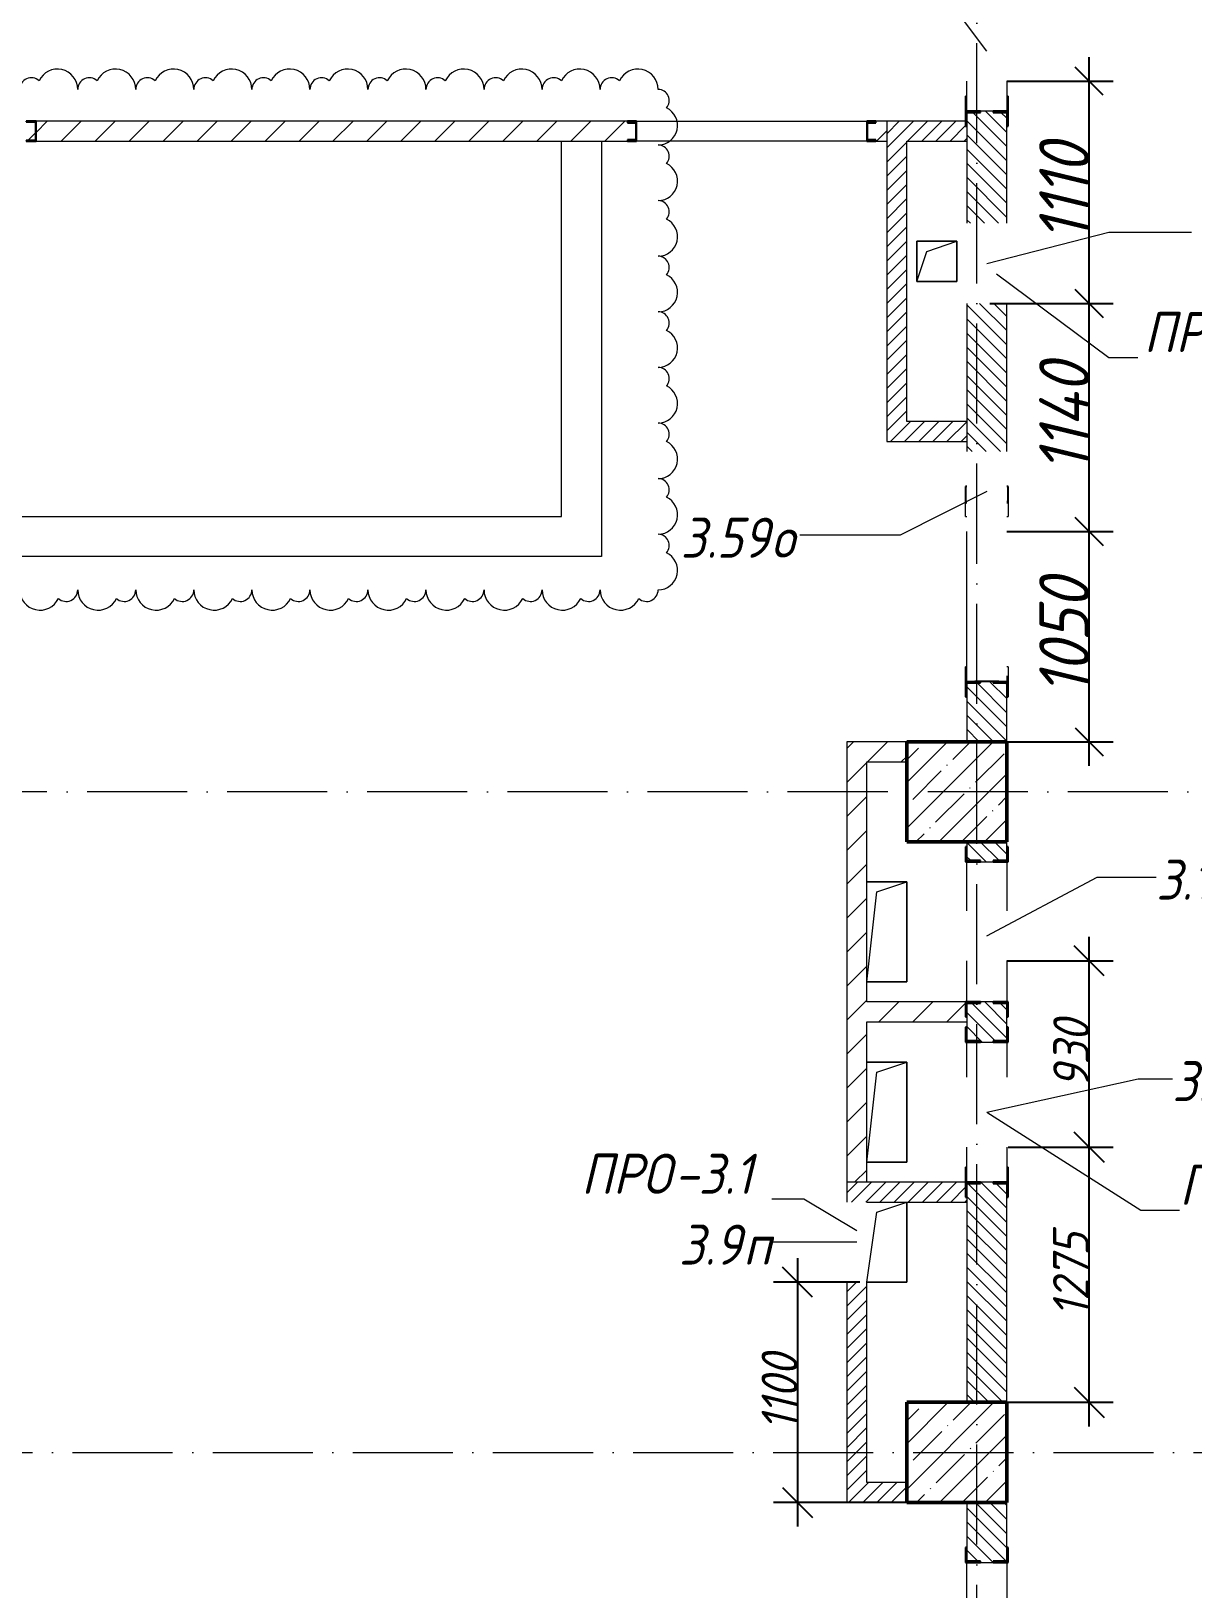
# Model space of a CAD drawing. Header units: millimetres. Extents: x -401725 to 250493, y 305116 to 802890.
# Drawn here: x 145410 to 151215, y 325686 to 333467 of the extents above; entities that cross this region are included whole.
import ezdxf

# ---------------------------------------------------------------- set-up
doc = ezdxf.new("R2010")
doc.units = ezdxf.units.MM
doc.linetypes.add('50_200_ШТРИХ_1Т_ш5_п1_п1_', pattern=[700, 500, -100, 0, -100])
for name, color, linetype, lineweight in [('A-____-____-DIMS', 7, 'Continuous', 9), ('A-FLOR-____-OTLN', 7, 'Continuous', 9), ('A-GENM-____-IDEN', 7, 'Continuous', 9), ('A-GENM-____-MCUT', 7, 'Continuous', 25), ('A-GENM-____-OTLN', 7, 'Continuous', 9), ('A-GENM-____-OTLN-1', 7, 'Continuous', 25), ('A-GLAZ-____-IDEN', 7, 'Continuous', 9), ('A-WALL-____-MCUT-2', 7, 'Continuous', 50), ('A-WALL-____-MCUT-3', 7, 'Continuous', 9), ('A-WALL-____-PATT-1', 7, 'Continuous', 9), ('A-WALL-FNSH-MCUT-1', 7, 'Continuous', 9), ('I-WALL-____-OTLN', 7, 'Continuous', 9), ('S-COLS-____-MCUT', 7, 'Continuous', 50), ('S-COLS-____-OTLN', 7, 'Continuous', 9), ('S-GRID-____-OTLN-1', 7, '50_200_ШТРИХ_1Т_ш5_п1_п1_', 9)]:
    doc.layers.add(name, color=color, linetype=linetype, lineweight=lineweight)
doc.layers.add('G-____-REVC-OTLN', color=1, linetype='Continuous', lineweight=9, true_color=0xff0000)
doc.styles.add('ISOCPEUR_I_10', font='isocpeui.ttf', dxfattribs={"width": 0.9, "height": 180})
doc.styles.add('ISOCPEUR_I_9', font='isocpeui.ttf', dxfattribs={"width": 0.9, "height": 250})
doc.dimstyles.new('ISO-1_8_0_9К_СРЕДНИЙ_Кладочные_4', dxfattribs={"dimscale": 304.8, "dimtxt": 179.276612, "dimasz": 0.492126, "dimexe": 0.393701, "dimexo": 0, "dimgap": 0, "dimtad": 1, "dimdec": 3, "dimrnd": 0.001, "dimdsep": 46, "dimtxsty": 'ISOCPEUR_I_10', "dimblk1": 'OBLIQUE', "dimblk2": 'OBLIQUE', "dimsah": 1, "dimcen": 0.09, "dimdle": 0.393701, "dimazin": 0, "dimtfac": 1, "dimtdec": 4, "dimtix": 1, "dimtmove": 1, "dimatfit": 3, "dimfxl": 1, "dimtvp": 1, "dimtolj": 1, "dimtzin": 0, "dimarcsym": 2})
doc.dimstyles.new('ISO-2_0_0_9К_СРЕДНИЙ', dxfattribs={"dimscale": 304.8, "dimtxt": 199.196235, "dimasz": 0.459318, "dimexe": 0.393701, "dimexo": 0, "dimgap": 0, "dimtad": 1, "dimdec": 0, "dimdsep": 46, "dimtxsty": 'ISOCPEUR_I_9', "dimblk1": 'OBLIQUE', "dimblk2": 'OBLIQUE', "dimsah": 1, "dimcen": 0.09, "dimdle": 0.393701, "dimazin": 0, "dimtfac": 1, "dimtdec": 4, "dimtix": 1, "dimtmove": 0, "dimatfit": 3, "dimfxl": 1, "dimtvp": 1, "dimtolj": 1, "dimtzin": 0, "dimarcsym": 2})
pattern_1 = [(135, (144685.44, 312186.367), (-35.35534, -35.35534), [])]
pattern_2 = [(45, (144685.44, 312186.37), (-84.8528, 84.8528), [])]
pattern_3 = [(45, (144685.44, 312186.367), (-35.35534, 35.35534), [])]

# ---------------------------------------------------------------- blocks, each defined once
blk = doc.blocks.new('BSC_Колонна _Прямоугольная - 500х500-V52-АР1_План отверстий 3 этажа в осях 1-64_А-ГГ')
at = {"layer": 'S-COLS-____-OTLN'}
h = blk.add_hatch(dxfattribs=at)
h.set_pattern_fill('FP_89', color=256, style=0, pattern_type=2)
h.set_pattern_definition([(45, (-5350, -17481.04), (-114.0493, 114.0493), []), (45, (-5235.95, -17481.04), (-114.0493, 114.0493), [201.613, -40.323, 3.353, -36.97])])
h.paths.add_polyline_path([(-250, -250), (250, -250), (250, 250), (-250, 250)], flags=0)
at = {"layer": 'S-COLS-____-MCUT'}
for p, q in [((250, 250), (-250, 250)), ((-250, 250), (-250, -250)), ((250, -250), (250, 250)), ((-250, -250), (250, -250))]:
    blk.add_line(p, q, dxfattribs=at)
blk = doc.blocks.new('154_Стойка_СКБ_Швеллер - СМ-2180_100-28318692-АР1_План отверстий 3 этажа в осях 1-64_А-ГГ')
at = {"layer": 'A-GENM-____-MCUT'}
for p, q in [((171, 50), (125, 50)), ((125, 50), (125, -50)), ((129.5, 42.4), (171, 42.4)), ((129.5, -42.4), (129.5, 42.4)), ((171, 42.4), (171, 50)), ((125, -50), (171, -50)), ((171, -42.4), (129.5, -42.4)), ((171, -50), (171, -42.4))]:
    blk.add_line(p, q, dxfattribs=at)
blk = doc.blocks.new('154_Фахверк_СКБ_Швеллер - Тип_100_3960-28318856-АР1_План отверстий 3 этажа в осях 1-64_А-ГГ')
at = {"layer": 'A-GENM-____-MCUT'}
for p, q in [((175, 50), (125, 50)), ((125, 50), (125, -50)), ((128, 47), (175, 47)), ((128, -47), (128, 47)), ((175, 47), (175, 50)), ((125, -50), (175, -50)), ((175, -47), (128, -47)), ((175, -50), (175, -47))]:
    blk.add_line(p, q, dxfattribs=at)
blk = doc.blocks.new('154_Стойка_СКБ_Уголок - СМ-2180_200-28268025-АР1_План отверстий 3 этажа в осях 1-64_А-ГГ')
at = {"layer": 'A-GENM-____-MCUT'}
for p, q in [((125, 156), (125, 81)), ((200, 156), (125, 156)), ((200, 150), (200, 156)), ((125, 81), (131, 81)), ((131, 81), (131, 150)), ((131, 150), (200, 150)), ((131, 19), (125, 19)), ((125, 19), (125, -56)), ((131, -50), (131, 19)), ((125, -56), (200, -56)), ((200, -50), (131, -50)), ((200, -56), (200, -50))]:
    blk.add_line(p, q, dxfattribs=at)
blk = doc.blocks.new('Фахверк_СКБ_Уголок - 200_3960_зеркало-28268689-АР1_План отверстий 3 этажа в осях 1-64_А-ГГ')
at = {"layer": 'A-GENM-____-MCUT'}
for p, q in [((200, 156), (125, 156)), ((125, 156), (125, 81)), ((200, 150), (200, 156)), ((125, 81), (131, 81)), ((131, 81), (131, 150)), ((131, 150), (200, 150)), ((131, 19), (125, 19)), ((125, 19), (125, -56)), ((131, -50), (131, 19)), ((125, -56), (200, -56)), ((200, -50), (131, -50)), ((200, -56), (200, -50))]:
    blk.add_line(p, q, dxfattribs=at)
blk = doc.blocks.new('Фахверк_СКБ_Уголок - 200_3960-28268576-АР1_План отверстий 3 этажа в осях 1-64_А-ГГ')
at = {"layer": 'A-GENM-____-MCUT'}
for p, q in [((200, 156), (125, 156)), ((125, 156), (125, 81)), ((200, 150), (200, 156)), ((125, 81), (131, 81)), ((131, 81), (131, 150)), ((131, 150), (200, 150)), ((131, 19), (125, 19)), ((125, 19), (125, -56)), ((131, -50), (131, 19)), ((125, -56), (200, -56)), ((200, -50), (131, -50)), ((200, -56), (200, -50))]:
    blk.add_line(p, q, dxfattribs=at)
blk = doc.blocks.new('Стойка_Влож_Уголок_Опорный - Уголок-28213941-АР1_План отверстий 3 этажа в осях 1-64_А-ГГ')
at = {"layer": 'A-GENM-____-OTLN'}
for p, q in [((-212, -6), (-212, 0)), ((0, 0), (0, -6)), ((-212, -75), (-212, -6)), ((-212, -6), (-206, -6)), ((-212, -75), (-206, -75)), ((-6, -6), (0, -6)), ((-6, -75), (0, -75)), ((0, -6), (0, -75))]:
    blk.add_line(p, q, dxfattribs=at)
blk = doc.blocks.new('154_Стойка_СКБ_Уголок - СМ-2480_200-28346303-АР1_План отверстий 3 этажа в осях 1-64_А-ГГ')
at = {"layer": 'A-GENM-____-MCUT'}
for p, q in [((125, 156), (125, 81)), ((200, 156), (125, 156)), ((200, 150), (200, 156)), ((125, 81), (131, 81)), ((131, 81), (131, 150)), ((131, 150), (200, 150)), ((131, 19), (125, 19)), ((125, 19), (125, -56)), ((131, -50), (131, 19)), ((125, -56), (200, -56)), ((200, -50), (131, -50)), ((200, -56), (200, -50))]:
    blk.add_line(p, q, dxfattribs=at)
blk = doc.blocks.new('Стойка_Влож_Полоса боковая - Полоса-28213942-АР1_План отверстий 3 этажа в осях 1-64_А-ГГ')
at = {"layer": 'A-GENM-____-OTLN'}
for p, q in [((-5, 60), (0, 60)), ((-5, -60), (-5, 60)), ((0, 31), (0, -31)), ((0, -60), (-5, -60))]:
    blk.add_line(p, q, dxfattribs=at)
blk = doc.blocks.new('154_Стойка_СКБ_Уголок - СМ-2480_200-V164-АР1_План отверстий 3 этажа в осях 1-64_А-ГГ')
at = {"layer": 'A-GENM-____-MCUT'}
for p, q in [((125, 156), (125, 150)), ((200, 156), (125, 156)), ((200, 150), (200, 156)), ((125, -50), (125, -56)), ((125, -56), (200, -56)), ((200, -56), (200, -50))]:
    blk.add_line(p, q, dxfattribs=at)
blk = doc.blocks.new('Фахверк_СКБ_Уголок - 200_3550-28267367-АР1_План отверстий 3 этажа в осях 1-64_А-ГГ')
at = {"layer": 'A-GENM-____-MCUT'}
for p, q in [((200, 156), (125, 156)), ((125, 156), (125, 81)), ((200, 150), (200, 156)), ((125, 81), (131, 81)), ((131, 81), (131, 150)), ((131, 150), (200, 150)), ((131, 19), (125, 19)), ((125, 19), (125, -56)), ((131, -50), (131, 19)), ((125, -56), (200, -56)), ((200, -50), (131, -50)), ((200, -56), (200, -50))]:
    blk.add_line(p, q, dxfattribs=at)
blk = doc.blocks.new('AR_Отверстие прямоугольное _в плите_ - AR_Отверстие прямоугольное _в плите_-30229458-АР1_План отверстий 3 этажа в осях 1-64_А-ГГ')
at = {"layer": 'A-GENM-____-OTLN'}
for p, q in [((100, 250), (-100, 250)), ((-50, 200), (100, 250)), ((100, -250), (100, 250)), ((-100, -250), (-50, 200)), ((-100, -250), (100, -250))]:
    blk.add_line(p, q, dxfattribs=at)
blk = doc.blocks.new('AR_Отверстие прямоугольное _в плите_ - AR_Отверстие прямоугольное _в плите_-30458127-АР1_План отверстий 3 этажа в осях 1-64_А-ГГ')
at = {"layer": 'A-GENM-____-OTLN'}
for p, q in [((100, 100), (-100, 100)), ((-100, 100), (-100, -100)), ((-50, 50), (100, 100)), ((100, -100), (100, 100)), ((-100, -100), (-50, 50)), ((-100, -100), (100, -100))]:
    blk.add_line(p, q, dxfattribs=at)
blk = doc.blocks.new('AR_Отверстие прямоугольное _в плите_ - AR_Отверстие прямоугольное _в плите_-30229368-АР1_План отверстий 3 этажа в осях 1-64_А-ГГ')
at = {"layer": 'A-GENM-____-OTLN'}
for p, q in [((-50, 150), (100, 200)), ((100, -200), (100, 200)), ((-100, -200), (-50, 150)), ((-100, -200), (100, -200))]:
    blk.add_line(p, q, dxfattribs=at)
blk = doc.blocks.new('_Oblique')
at = {"color": 0, "linetype": 'ByBlock', "lineweight": -2}
blk.add_line((-0.5, -0.5), (0.5, 0.5), dxfattribs=at)
blk = doc.blocks.new('*D10119')
at = {"layer": 'A-____-____-DIMS', "color": 0, "lineweight": -2, "transparency": 16777216}
for p, q in [((149240.2, 327337.4), (149240.2, 325997.4)), ((149550.6, 327217.4), (149120.2, 327217.4)), ((149785.4, 326117.4), (149120.2, 326117.4))]:
    blk.add_line(p, q, dxfattribs=at)
at = {"layer": 'Defpoints', "color": 0, "transparency": 16777216}
for p in [(149550.6, 327217.4), (149240.2, 326117.4), (149785.4, 326117.4)]:
    blk.add_point(p, dxfattribs=at)
at = {"layer": 'A-____-____-DIMS', "color": 0, "lineweight": -2, "transparency": 16777216, "xscale": 150, "yscale": 150, "zscale": 150}
for p, rotation in [((149240.2, 327217.4), 90), ((149240.2, 326117.4), 270)]:
    blk.add_blockref('_Oblique', p, dxfattribs=dict(at, rotation=rotation))
at = {"layer": 'A-____-____-DIMS', "color": 0, "transparency": 16777216, "insert": (149150.2, 326667.4), "char_height": 180, "width": 463.361, "attachment_point": 5, "rotation": 90, "style": 'ISOCPEUR_I_10'}
blk.add_mtext('\\A1;1100', dxfattribs=at)
blk = doc.blocks.new('*D10196')
at = {"layer": 'A-____-____-DIMS', "color": 0, "lineweight": -2, "transparency": 16777216}
for p, q in [((150697.3, 329797.4), (150697.3, 331087.4)), ((150285.4, 330967.4), (150817.3, 330967.4)), ((150285.4, 329917.4), (150817.3, 329917.4))]:
    blk.add_line(p, q, dxfattribs=at)
at = {"layer": 'Defpoints', "color": 0, "transparency": 16777216}
for p in [(150285.4, 330967.4), (150697.3, 330967.4), (150285.4, 329917.4)]:
    blk.add_point(p, dxfattribs=at)
at = {"layer": 'A-____-____-DIMS', "color": 0, "lineweight": -2, "transparency": 16777216, "xscale": 140, "yscale": 140, "zscale": 140}
for p, rotation in [((150697.3, 330967.4), 90), ((150697.3, 329917.4), 270)]:
    blk.add_blockref('_Oblique', p, dxfattribs=dict(at, rotation=rotation))
at = {"layer": 'A-____-____-DIMS', "color": 0, "transparency": 16777216, "insert": (150572.3, 330442.4), "char_height": 250, "width": 560.814, "attachment_point": 5, "rotation": 90, "style": 'ISOCPEUR_I_9'}
blk.add_mtext('\\A1;1050', dxfattribs=at)
blk = doc.blocks.new('*D10197')
at = {"layer": 'A-____-____-DIMS', "color": 0, "lineweight": -2, "transparency": 16777216}
for p, q in [((150697.3, 330847.4), (150697.3, 332227.4)), ((150200.6, 332107.4), (150817.3, 332107.4)), ((150285.4, 330967.4), (150817.3, 330967.4))]:
    blk.add_line(p, q, dxfattribs=at)
at = {"layer": 'Defpoints', "color": 0, "transparency": 16777216}
for p in [(150200.6, 332107.4), (150697.3, 332107.4), (150285.4, 330967.4)]:
    blk.add_point(p, dxfattribs=at)
at = {"layer": 'A-____-____-DIMS', "color": 0, "lineweight": -2, "transparency": 16777216, "xscale": 140, "yscale": 140, "zscale": 140}
for p, rotation in [((150697.3, 332107.4), 90), ((150697.3, 330967.4), 270)]:
    blk.add_blockref('_Oblique', p, dxfattribs=dict(at, rotation=rotation))
at = {"layer": 'A-____-____-DIMS', "color": 0, "transparency": 16777216, "insert": (150572.3, 331537.4), "char_height": 250, "width": 533.233, "attachment_point": 5, "rotation": 90, "style": 'ISOCPEUR_I_9'}
blk.add_mtext('\\A1;1140', dxfattribs=at)
blk = doc.blocks.new('*D10198')
at = {"layer": 'A-____-____-DIMS', "color": 0, "lineweight": -2, "transparency": 16777216}
for p, q in [((150697.3, 331987.4), (150697.3, 333337.4)), ((150285.4, 333217.4), (150817.3, 333217.4)), ((150200.6, 332107.4), (150817.3, 332107.4))]:
    blk.add_line(p, q, dxfattribs=at)
at = {"layer": 'Defpoints', "color": 0, "transparency": 16777216}
for p in [(150285.4, 333217.4), (150697.3, 333217.4), (150200.6, 332107.4)]:
    blk.add_point(p, dxfattribs=at)
at = {"layer": 'A-____-____-DIMS', "color": 0, "lineweight": -2, "transparency": 16777216, "xscale": 140, "yscale": 140, "zscale": 140}
for p, rotation in [((150697.3, 333217.4), 90), ((150697.3, 332107.4), 270)]:
    blk.add_blockref('_Oblique', p, dxfattribs=dict(at, rotation=rotation))
at = {"layer": 'A-____-____-DIMS', "color": 0, "transparency": 16777216, "insert": (150572.3, 332662.4), "char_height": 250, "width": 468.877, "attachment_point": 5, "rotation": 90, "style": 'ISOCPEUR_I_9'}
blk.add_mtext('\\A1;1110', dxfattribs=at)
blk = doc.blocks.new('*D10081')
at = {"layer": 'A-____-____-DIMS', "color": 0, "lineweight": -2, "transparency": 16777216}
for p, q in [((150697.3, 326497.4), (150697.3, 328012.4)), ((150291.4, 327892.4), (150817.3, 327892.4)), ((150285.4, 326617.4), (150817.3, 326617.4))]:
    blk.add_line(p, q, dxfattribs=at)
at = {"layer": 'Defpoints', "color": 0, "transparency": 16777216}
for p in [(150291.4, 327892.4), (150697.3, 327892.4), (150285.4, 326617.4)]:
    blk.add_point(p, dxfattribs=at)
at = {"layer": 'A-____-____-DIMS', "color": 0, "lineweight": -2, "transparency": 16777216, "xscale": 150, "yscale": 150, "zscale": 150}
for p, rotation in [((150697.3, 327892.4), 90), ((150697.3, 326617.4), 270)]:
    blk.add_blockref('_Oblique', p, dxfattribs=dict(at, rotation=rotation))
at = {"layer": 'A-____-____-DIMS', "color": 0, "transparency": 16777216, "insert": (150606.1, 327254.9), "char_height": 180, "width": 504.733, "attachment_point": 5, "rotation": 90, "style": 'ISOCPEUR_I_10'}
blk.add_mtext('\\A1;1275', dxfattribs=at)
blk = doc.blocks.new('*D10082')
at = {"layer": 'A-____-____-DIMS', "color": 0, "lineweight": -2, "transparency": 16777216}
for p, q in [((150697.3, 327772.4), (150697.3, 328942.4)), ((150285.4, 328822.4), (150817.3, 328822.4)), ((150291.4, 327892.4), (150817.3, 327892.4))]:
    blk.add_line(p, q, dxfattribs=at)
at = {"layer": 'Defpoints', "color": 0, "transparency": 16777216}
for p in [(150285.4, 328822.4), (150697.3, 328822.4), (150291.4, 327892.4)]:
    blk.add_point(p, dxfattribs=at)
at = {"layer": 'A-____-____-DIMS', "color": 0, "lineweight": -2, "transparency": 16777216, "xscale": 150, "yscale": 150, "zscale": 150}
for p, rotation in [((150697.3, 328822.4), 90), ((150697.3, 327892.4), 270)]:
    blk.add_blockref('_Oblique', p, dxfattribs=dict(at, rotation=rotation))
at = {"layer": 'A-____-____-DIMS', "color": 0, "transparency": 16777216, "insert": (150607.3, 328357.4), "char_height": 180, "width": 409.578, "attachment_point": 5, "rotation": 90, "style": 'ISOCPEUR_I_10'}
blk.add_mtext('\\A1;930', dxfattribs=at)
blk = doc.blocks.new('Family - ___-37340019-АР1_План отверстий 3 этажа в осях 1-64_А-ГГ')
at = {"layer": 'G-____-REVC-OTLN'}
for centre, radius, start, end in [((-1753.7, 20990), 101.5, 360, 154.79123), ((-1463.7, 20990), 101.5, 360, 154.79123), ((-1173.7, 20990), 101.5, 360, 154.79123), ((-883.7, 20990), 101.5, 360, 154.79123), ((-593.7, 20990), 101.5, 360, 154.79123), ((-303.7, 20990), 101.5, 360, 154.79123), ((-13.7, 20990), 101.5, 360, 154.79123), ((276.3, 20990), 101.5, 360, 154.79123), ((566.3, 20990), 101.5, 360, 154.79123), ((856.3, 20990), 101.5, 360, 154.79123), ((1146.3, 20990), 101.5, 360, 154.79123), ((1436.3, 20990), 101.5, 360, 154.79123), ((1726.3, 20990), 101.5, 360, 154.79123), ((2016.3, 20990), 101.5, 360, 154.79123), ((2306.3, 20990), 101.5, 0, 154.79123), ((2596.3, 20990), 101.5, 0, 154.79123), ((2886.3, 20990), 101.5, 0, 154.79123), ((3176.3, 20990), 101.5, 0, 154.79123), ((3466.3, 20990), 101.5, 0, 154.79123), ((3756.3, 20990), 101.5, 0, 154.79123), ((-1884.2, 20990), 58, 48.18969, 180), ((-1594.2, 20990), 58, 48.18969, 180), ((-1304.2, 20990), 58, 48.18969, 180), ((-1014.2, 20990), 58, 48.18969, 180), ((-724.2, 20990), 58, 48.18969, 180), ((-434.2, 20990), 58, 48.18969, 180), ((-144.2, 20990), 58, 48.18969, 180), ((145.8, 20990), 58, 48.18969, 180), ((435.8, 20990), 58, 48.18969, 180), ((725.8, 20990), 58, 48.18969, 180), ((1015.8, 20990), 58, 48.18969, 180), ((1305.8, 20990), 58, 48.18969, 180), ((1595.8, 20990), 58, 48.18969, 180), ((1885.8, 20990), 58, 48.18969, 180), ((2175.8, 20990), 58, 48.18969, 180), ((2465.8, 20990), 58, 48.18969, 180), ((2755.8, 20990), 58, 48.18969, 180), ((3045.8, 20990), 58, 48.18969, 180), ((3335.8, 20990), 58, 48.18969, 180), ((3625.8, 20990), 58, 48.18969, 180), ((-1942.2, 20892.8), 97.2, 90, 244.79123), ((3857.8, 20934.5), 55.6, 318.18969, 90), ((3857.8, 20809.5), 97.2, 270, 64.79123), ((-1942.2, 20767.8), 55.6, 138.18969, 270), ((-1942.2, 20615), 97.2, 90, 244.79123), ((3857.8, 20656.7), 55.6, 318.18969, 90), ((3857.8, 20531.7), 97.2, 270, 64.79123), ((-1942.2, 20490), 55.6, 138.18969, 270), ((-1942.2, 20337.2), 97.2, 90, 244.79123), ((3857.8, 20378.9), 55.6, 318.18969, 90), ((3857.8, 20253.9), 97.2, 270, 64.79123), ((-1942.2, 20212.2), 55.6, 138.18969, 270), ((-1942.2, 20059.5), 97.2, 90, 244.79123), ((3857.8, 20101.1), 55.6, 318.18969, 90), ((3857.8, 19976.1), 97.2, 270, 64.79123), ((-1942.2, 19934.5), 55.6, 138.18969, 270), ((-1942.2, 19781.7), 97.2, 90, 244.79123), ((3857.8, 19823.3), 55.6, 318.18969, 90), ((3857.8, 19698.3), 97.2, 270, 64.79123), ((-1942.2, 19656.7), 55.6, 138.18969, 270), ((-1942.2, 19503.9), 97.2, 90, 244.79123), ((3857.8, 19545.6), 55.6, 318.18969, 90), ((3857.8, 19420.6), 97.2, 270, 64.79123), ((-1942.2, 19378.9), 55.6, 138.18969, 270), ((-1942.2, 19226.1), 97.2, 90, 244.79123), ((3857.8, 19267.8), 55.6, 318.18969, 90), ((3857.8, 19142.8), 97.2, 270, 64.79123), ((-1942.2, 19101.1), 55.6, 138.18969, 270), ((-1942.2, 18948.3), 97.2, 90, 244.79123), ((3857.8, 18990), 55.6, 318.18969, 90), ((3857.8, 18865), 97.2, 270, 64.79123), ((-1942.2, 18823.3), 55.6, 138.18969, 270), ((-1942.2, 18670.6), 97.2, 90, 244.79123), ((3857.8, 18712.2), 55.6, 318.18969, 90), ((3857.8, 18587.2), 97.2, 270, 64.79123), ((-1942.2, 18545.6), 55.6, 138.18969, 270), ((-1840.7, 18490), 101.5, 180, 334.79123), ((-1710.2, 18490), 58, 228.18969, 0), ((-1550.7, 18490), 101.5, 180, 334.79123), ((-1420.2, 18490), 58, 228.18969, 0), ((-1260.7, 18490), 101.5, 180, 334.79123), ((-1130.2, 18490), 58, 228.18969, 0), ((-970.7, 18490), 101.5, 180, 334.79123), ((-840.2, 18490), 58, 228.18969, 0), ((-680.7, 18490), 101.5, 180, 334.79123), ((-550.2, 18490), 58, 228.18969, 0), ((-390.7, 18490), 101.5, 180, 334.79123), ((-260.2, 18490), 58, 228.18969, 0), ((-100.7, 18490), 101.5, 180, 334.79123), ((29.8, 18490), 58, 228.18969, 0), ((189.3, 18490), 101.5, 180, 334.79123), ((319.8, 18490), 58, 228.18969, 0), ((479.3, 18490), 101.5, 180, 334.79123), ((609.8, 18490), 58, 228.18969, 0), ((769.3, 18490), 101.5, 180, 334.79123), ((899.8, 18490), 58, 228.18969, 0), ((1059.3, 18490), 101.5, 180, 334.79123), ((1189.8, 18490), 58, 228.18969, 0), ((1349.3, 18490), 101.5, 180, 334.79123), ((1479.8, 18490), 58, 228.18969, 0), ((1639.3, 18490), 101.5, 180, 334.79123), ((1769.8, 18490), 58, 228.18969, 0), ((1929.3, 18490), 101.5, 180, 334.79123), ((2059.8, 18490), 58, 228.18969, 0), ((2219.3, 18490), 101.5, 180, 334.79123), ((2349.8, 18490), 58, 228.18969, 0), ((2509.3, 18490), 101.5, 180, 334.79123), ((2639.8, 18490), 58, 228.18969, 0), ((2799.3, 18490), 101.5, 180, 334.79123), ((2929.8, 18490), 58, 228.18969, 0), ((3089.3, 18490), 101.5, 180, 334.79123), ((3219.8, 18490), 58, 228.18969, 0), ((3379.3, 18490), 101.5, 180, 334.79123), ((3509.8, 18490), 58, 228.18969, 0), ((3669.3, 18490), 101.5, 180, 334.79123), ((3799.8, 18490), 58, 228.18969, 0)]:
    blk.add_arc(centre, radius, start, end, dxfattribs=at)

msp = doc.modelspace()

# ---------------------------------------------------------------- hatches: boundary and pattern name
at = {"layer": 'A-WALL-____-PATT-1'}
h = msp.add_hatch(dxfattribs=at)
h.set_pattern_fill('FP_6', color=256, style=0, pattern_type=2)
h.set_pattern_definition(pattern_1)
h.paths.add_polyline_path([(150285.4376, 329917.4093), (150285.4376, 330211.4093), (150216.4376, 330211.4093), (150216.4376, 330217.4093), (150154.4376, 330217.4093), (150154.4376, 330211.4093), (150085.4376, 330211.4093), (150085.4376, 329917.4093)], flags=0)
h.paths.add_polyline_path([(150259.7966, 331367.4093), (150285.4376, 331367.4093), (150285.4376, 332107.4093), (150085.4376, 332107.4093), (150085.4376, 331367.4093)], flags=0)
h.paths.add_polyline_path([(150285.4376, 332507.4093), (150285.4376, 333061.4093), (150216.4376, 333061.4093), (150216.4376, 333067.4093), (150154.4376, 333067.4093), (150154.4376, 333061.4093), (150085.4376, 333061.4093), (150085.4376, 332507.4093), (150154.4376, 332507.4093)], flags=0)
h.paths.add_polyline_path([(150216.4376, 334217.4093), (150216.4376, 334223.4093), (150285.4376, 334223.4093), (150285.4376, 335417.4093), (150085.4376, 335417.4093), (150085.4376, 334223.4093), (150154.4376, 334223.4093), (150154.4376, 334217.4093)], flags=0)
h = msp.add_hatch(dxfattribs=at)
h.set_pattern_fill('FP_4', color=256, style=0, pattern_type=2)
h.set_pattern_definition(pattern_2)
h.paths.add_polyline_path([(149685.4376, 332917.4093), (149685.4376, 333017.4093), (149631.4376, 333017.4093), (149631.4376, 333009.8093), (149589.9376, 333009.8093), (149589.9376, 332925.0093), (149631.4376, 332925.0093), (149631.4376, 332917.4093)], flags=0)
h.paths.add_polyline_path([(148206.6893, 332917.4093), (148389.4376, 332918.1824), (148389.4376, 332925.0093), (148430.9376, 332925.0093), (148430.9376, 333009.8093), (148389.4376, 333009.8093), (148389.4376, 333017.4093), (145435.4376, 333017.4093), (145435.4376, 332917.4093)], flags=0)
h.paths.add_polyline_path([(144671.7607, 332917.4093), (145385.4376, 332917.4093), (145385.4376, 332920.4093), (145432.4376, 332920.4093), (145432.4376, 333014.4093), (145385.4376, 333014.4093), (145385.4376, 333017.4093), (142485.4376, 333017.4093), (142485.4376, 332917.4093), (142904.2964, 332917.4093)], flags=0)
h = msp.add_hatch(dxfattribs=at)
h.set_pattern_fill('FP_5', color=256, style=0, pattern_type=2)
h.set_pattern_definition(pattern_3)
h.paths.add_polyline_path([(150079.4376, 332917.4093), (150085.4376, 332917.4093), (150085.4376, 332992.4093), (150079.4376, 332992.4093), (150079.4376, 333017.4093), (149685.4376, 333017.4093), (149685.4376, 332917.4093), (149974.1536, 332917.4093)], flags=0)
h = msp.add_hatch(dxfattribs=at)
h.set_pattern_fill('FP_5', color=256, style=0, pattern_type=2)
h.set_pattern_definition(pattern_3)
h.paths.add_polyline_path([(149785.4376, 331517.4093), (149785.4376, 332917.4093), (149685.4376, 332917.4093), (149685.4376, 331517.4093)], flags=0)
h = msp.add_hatch(dxfattribs=at)
h.set_pattern_fill('FP_5', color=256, style=0, pattern_type=2)
h.set_pattern_definition(pattern_3)
h.paths.add_polyline_path([(150085.4376, 331417.4093), (150085.4376, 331517.4093), (149685.4376, 331517.4093), (149685.4376, 331417.4093), (149974.1536, 331417.4093)], flags=0)
h = msp.add_hatch(dxfattribs=at)
h.set_pattern_fill('FP_4', color=256, style=0, pattern_type=2)
h.set_pattern_definition(pattern_2)
h.paths.add_polyline_path([(149485.4376, 327717.4093), (149585.4376, 327717.4093), (149585.4376, 329917.4093), (149485.4376, 329917.4093), (149485.4376, 328400.9674)], flags=0)
h = msp.add_hatch(dxfattribs=at)
h.set_pattern_fill('FP_4', color=256, style=0, pattern_type=2)
h.set_pattern_definition(pattern_2)
h.paths.add_polyline_path([(149785.4376, 329817.4093), (149785.4376, 329917.4093), (149585.4376, 329917.4093), (149585.4376, 329817.4093)], flags=0)
h = msp.add_hatch(dxfattribs=at)
h.set_pattern_fill('FP_6', color=256, style=0, pattern_type=2)
h.set_pattern_definition(pattern_1)
h.paths.add_polyline_path([(150085.4376, 326617.4093), (150285.4376, 326617.4093), (150284.3467, 327711.4093), (150216.4376, 327711.4093), (150216.4376, 327717.4093), (150154.4376, 327717.4093), (150154.4376, 327711.4093), (150085.4376, 327711.4093), (150085.4376, 326680.9067)], flags=0)
h.paths.add_polyline_path([(150154.4376, 328417.4093), (150216.4376, 328417.4093), (150216.4376, 328423.4093), (150285.4376, 328423.4093), (150285.4376, 328611.4093), (150216.4376, 328611.4093), (150216.4376, 328617.4093), (150154.4376, 328617.4093), (150154.4376, 328611.4093), (150085.4376, 328611.4093), (150085.4376, 328423.4093), (150154.4376, 328423.4093)], flags=0)
h.paths.add_polyline_path([(150154.4376, 329317.4093), (150216.4376, 329317.4093), (150216.4376, 329323.4093), (150285.4376, 329323.4093), (150285.4376, 329417.4093), (150085.4376, 329417.4093), (150085.4376, 329323.4093), (150154.4376, 329323.4093)], flags=0)
h = msp.add_hatch(dxfattribs=at)
h.set_pattern_fill('FP_4', color=256, style=0, pattern_type=2)
h.set_pattern_definition(pattern_2)
h.paths.add_polyline_path([(150077.2637, 328517.4093), (150085.4376, 328517.4093), (150085.4376, 328542.4093), (150079.4376, 328542.4093), (150079.4376, 328617.4093), (149585.4376, 328617.4093), (149585.4376, 328517.4093), (149974.1536, 328517.4093)], flags=0)
h = msp.add_hatch(dxfattribs=at)
h.set_pattern_fill('FP_5', color=256, style=0, pattern_type=2)
h.set_pattern_definition(pattern_3)
h.paths.add_polyline_path([(150077.2637, 327617.4093), (150085.4376, 327617.4093), (150085.4376, 327642.4093), (150079.4376, 327642.4093), (150079.4376, 327717.4093), (149485.4376, 327717.4093), (149485.4376, 327617.4093), (149974.1536, 327617.4093)], flags=0)
h = msp.add_hatch(dxfattribs=at)
h.set_pattern_fill('FP_5', color=256, style=0, pattern_type=2)
h.set_pattern_definition(pattern_3)
h.paths.add_polyline_path([(149485.4376, 326217.4093), (149585.4376, 326217.4093), (149585.4376, 327217.4093), (149485.4376, 327217.4093), (149485.4376, 326680.9067)], flags=0)
h = msp.add_hatch(dxfattribs=at)
h.set_pattern_fill('FP_5', color=256, style=0, pattern_type=2)
h.set_pattern_definition(pattern_3)
h.paths.add_polyline_path([(149785.4376, 326117.4093), (149785.4376, 326217.4093), (149485.4376, 326217.4093), (149485.4376, 326117.4093)], flags=0)
h = msp.add_hatch(dxfattribs=at)
h.set_pattern_fill('FP_6', color=256, style=0, pattern_type=2)
h.set_pattern_definition(pattern_1)
h.paths.add_polyline_path([(150216.4376, 322917.4093), (150216.4376, 322923.4093), (150285.4376, 322923.4093), (150285.4376, 323111.4093), (150216.4376, 323111.4093), (150216.4376, 323117.4093), (150154.4376, 323117.4093), (150154.4376, 323111.4093), (150085.4376, 323111.4093), (150085.4376, 322923.4093), (150154.4376, 322923.4093), (150154.4376, 322917.4093)], flags=0)
h.paths.add_polyline_path([(150154.4376, 323817.4093), (150216.4376, 323817.4093), (150216.4376, 323823.4093), (150285.4376, 323823.4093), (150285.4376, 324111.4093), (150216.4376, 324111.4093), (150216.4376, 324117.4093), (150154.4376, 324117.4093), (150154.4376, 324111.4093), (150085.4376, 324111.4093), (150085.4376, 323823.4093), (150154.4376, 323823.4093)], flags=0)
h.paths.add_polyline_path([(150154.4376, 325817.4093), (150216.4376, 325817.4093), (150216.4376, 325823.4093), (150285.4376, 325823.4093), (150285.4376, 326117.4093), (150085.4376, 326117.4093), (150085.4376, 325823.4093), (150154.4376, 325823.4093)], flags=0)
at = {"layer": 'S-COLS-____-OTLN'}
h = msp.add_hatch(dxfattribs=at)
h.set_pattern_fill('FP_38', color=256, style=0, pattern_type=2)
h.set_pattern_definition([(45, (144685.44, 312186.37), (-114.0493, 114.0493), []), (45, (144799.49, 312186.37), (-114.0493, 114.0493), [201.612, -40.322, 3.353, -36.97])])
h.paths.add_polyline_path([(149785.4376, 326117.4093), (150285.4376, 326117.4093), (150285.4376, 326617.4093), (149785.4376, 326617.4093)], flags=0)

# ---------------------------------------------------------------- linework, layer by layer
at = {"layer": 'A-FLOR-____-OTLN'}
for p, q in [((149835.4376, 332417.4093), (150035.4376, 332417.4093)), ((149835.4376, 332217.4093), (149835.4376, 332417.4093)), ((150035.4376, 332417.4093), (150035.4376, 332217.4093)), ((150035.4376, 332217.4093), (149835.4376, 332217.4093)), ((149585.4376, 329217.4093), (149785.4376, 329217.4093)), ((149785.4376, 329217.4093), (149785.4376, 328717.4093)), ((149785.4376, 328717.4093), (149585.4376, 328717.4093)), ((149585.4376, 328317.2159), (149785.4376, 328317.2159)), ((149785.4376, 328317.2159), (149785.4376, 327817.2159)), ((149785.4376, 327817.2159), (149585.4376, 327817.2159)), ((149785.4376, 327617.4093), (149785.4376, 327217.4093)), ((149785.4376, 327217.4093), (149585.4376, 327217.4093))]:
    msp.add_line(p, q, dxfattribs=at)
at = {"layer": 'A-GENM-____-IDEN'}
for p, q in [((150233.4501, 332254.3156), (150794.558, 331837.0785)), ((150794.558, 331837.0785), (150940.3927, 331837.0785)), ((150185.4376, 328067.4093), (150955.4512, 327576.9898)), ((149271.4374, 327632.0302), (149111.6545, 327632.0302)), ((149535.4376, 327473.6886), (149271.4374, 327632.0302)), ((150955.4512, 327576.9898), (151148.0587, 327576.9898))]:
    msp.add_line(p, q, dxfattribs=at)
at = {"layer": 'A-GLAZ-____-IDEN'}
for p, q in [((150185.4376, 333367.4093), (149900.9145, 333747.2932)), ((150185.4376, 332307.4093), (150794.558, 332463.119)), ((150794.558, 332463.119), (151208.368, 332463.119)), ((150185.4376, 331167.4093), (149752.7683, 330949.2061)), ((149752.7683, 330949.2061), (149251.4832, 330949.2061)), ((150185.4376, 328947.4093), (150736.2654, 329240.8645)), ((150736.2654, 329240.8645), (151031.5816, 329240.8645)), ((150185.4376, 328067.4093), (150940.876, 328234.074)), ((150940.876, 328234.074), (151112.5087, 328234.074)), ((149535.4376, 327417.4093), (149111.6545, 327417.4093))]:
    msp.add_line(p, q, dxfattribs=at)
at = {"layer": 'A-WALL-____-MCUT-2'}
msp.add_line((150085.4376, 326617.4093), (150285.4376, 326617.4093), dxfattribs=at)
at = {"layer": 'A-WALL-____-MCUT-3'}
for p, q in [((150216.4376, 333067.4093), (150154.4376, 333067.4093)), ((150085.4376, 332992.4093), (150085.4376, 332507.4093)), ((150285.4376, 332507.4093), (150285.4376, 332992.4093)), ((150085.4376, 332107.4093), (150085.4376, 331367.4093)), ((150285.4376, 331367.4093), (150285.4376, 332107.4093)), ((150085.4376, 330142.4093), (150085.4376, 329917.4093)), ((150285.4376, 329917.4093), (150285.4376, 330142.4093)), ((150085.4376, 329417.4093), (150085.4376, 329392.4093)), ((150285.4376, 329392.4093), (150285.4376, 329417.4093)), ((150154.4376, 329317.4093), (150216.4376, 329317.4093)), ((150216.4376, 328617.4093), (150154.4376, 328617.4093)), ((150085.4376, 328542.4093), (150085.4376, 328492.4093)), ((150285.4376, 328492.4093), (150285.4376, 328542.4093)), ((150154.4376, 328417.4093), (150216.4376, 328417.4093)), ((150216.4376, 327717.4093), (150154.4376, 327717.4093)), ((150085.4376, 327642.4093), (150085.4376, 326617.4093)), ((150285.4376, 326617.4093), (150285.4376, 327642.4093)), ((150285.4376, 326117.4093), (150085.4376, 326117.4093)), ((150085.4376, 326117.4093), (150085.4376, 325892.4093)), ((150285.4376, 325892.4093), (150285.4376, 326117.4093)), ((150154.4376, 325817.4093), (150216.4376, 325817.4093))]:
    msp.add_line(p, q, dxfattribs=at)
at = {"layer": 'A-WALL-FNSH-MCUT-1'}
for p, q in [((148389.4376, 333017.4093), (145435.4376, 333017.4093)), ((150079.4376, 333017.4093), (149631.4376, 333017.4093)), ((149685.4376, 333017.4093), (149685.4376, 331417.4093)), ((145435.4376, 332917.4093), (148389.4376, 332917.4093)), ((149631.4376, 332917.4093), (149685.4376, 332917.4093)), ((149785.4376, 331517.4093), (149785.4376, 332917.4093)), ((149785.4376, 332917.4093), (150085.4376, 332917.4093)), ((150085.4376, 331517.4093), (149785.4376, 331517.4093)), ((149685.4376, 331417.4093), (150085.4376, 331417.4093)), ((149485.4376, 329917.4093), (149485.4376, 327617.4093)), ((149785.4376, 329917.4093), (149485.4376, 329917.4093)), ((149585.4376, 328617.4093), (149585.4376, 329817.4093)), ((149585.4376, 329817.4093), (149785.4376, 329817.4093)), ((150079.4376, 328617.4093), (149585.4376, 328617.4093)), ((149585.4376, 328517.4093), (150085.4376, 328517.4093)), ((149585.4376, 327717.4093), (149585.4376, 328517.4093)), ((150079.4376, 327717.4093), (149485.4376, 327717.4093)), ((149585.4376, 327617.4093), (150085.4376, 327617.4093)), ((149485.4376, 327217.4093), (149485.4376, 326117.4093)), ((149585.4376, 326217.4093), (149585.4376, 327217.4093)), ((149785.4376, 326217.4093), (149585.4376, 326217.4093)), ((149785.4376, 326117.4093), (149785.4376, 326217.4093)), ((149485.4376, 326117.4093), (149785.4376, 326117.4093))]:
    msp.add_line(p, q, dxfattribs=at)
at = {"layer": 'I-WALL-____-OTLN'}
for p, q in [((150085.4376, 333067.4093), (150085.4376, 333217.4093)), ((150285.4376, 333217.4093), (150285.4376, 333067.4093)), ((148435.4376, 333017.4093), (149585.4376, 333017.4093)), ((148060.4376, 331042.4094), (148060.4376, 332917.4093)), ((148260.4376, 332917.4093), (148260.4376, 330842.4094)), ((149585.4376, 332917.4093), (148435.4376, 332917.4093)), ((143085.4376, 331042.4094), (148060.4376, 331042.4094)), ((150085.4376, 330217.4093), (150085.4376, 330967.4093)), ((148260.4376, 330842.4094), (142885.4376, 330842.4094)), ((150285.4376, 330247.4093), (150285.4376, 330217.4093)), ((150085.4376, 329072.4093), (150085.4376, 329317.4093)), ((150285.4376, 329317.4093), (150285.4376, 329072.4093)), ((150085.4376, 328617.4093), (150085.4376, 328822.4093)), ((150285.4376, 328822.4093), (150285.4376, 328617.4093)), ((150085.4376, 328242.4093), (150085.4376, 328417.4093)), ((150285.4376, 328417.4093), (150285.4376, 328242.4093)), ((150085.4376, 327717.4093), (150085.4376, 327892.4093)), ((150285.4376, 327892.4093), (150285.4376, 327717.4093)), ((150085.4376, 324117.4093), (150085.4376, 325817.4093)), ((150285.4376, 325817.4093), (150285.4376, 324117.4093))]:
    msp.add_line(p, q, dxfattribs=at)
at = {"layer": 'S-COLS-____-MCUT'}
for p, q in [((150085.4376, 326617.4093), (149785.4376, 326617.4093)), ((149785.4376, 326617.4093), (149785.4376, 326117.4093)), ((150285.4376, 326117.4093), (150285.4376, 326617.4093)), ((149785.4376, 326117.4093), (150285.4376, 326117.4093))]:
    msp.add_line(p, q, dxfattribs=at)
at = {"layer": 'S-COLS-____-OTLN'}
msp.add_line((150285.4376, 326617.4093), (150085.4376, 326617.4093), dxfattribs=at)
at = {"layer": 'S-GRID-____-OTLN-1'}
for p, q in [((150135.4376, 307703.761), (150135.4376, 362067.327)), ((171393.1768, 329667.4093), (140016.6674, 329667.4093)), ((140016.6674, 326367.4093), (171393.1768, 326367.4093))]:
    msp.add_line(p, q, dxfattribs=at)

# ---------------------------------------------------------------- block references
at = {"layer": 'A-GENM-____-OTLN'}
for name, p, rotation in [('Стойка_Влож_Уголок_Опорный - Уголок-28213941-АР1_План отверстий 3 этажа в осях 1-64_А-ГГ', (150079.4376, 333067.4093), 180), ('Стойка_Влож_Уголок_Опорный - Уголок-28213941-АР1_План отверстий 3 этажа в осях 1-64_А-ГГ', (150079.4376, 330217.4093), 180), ('Стойка_Влож_Полоса боковая - Полоса-28213942-АР1_План отверстий 3 этажа в осях 1-64_А-ГГ', (150185.4376, 330217.4093), 269.9999999999999), ('Стойка_Влож_Уголок_Опорный - Уголок-28213941-АР1_План отверстий 3 этажа в осях 1-64_А-ГГ', (150079.4376, 327717.4093), 180)]:
    msp.add_blockref(name, p, dxfattribs=dict(at, rotation=rotation))
for name, p in [('AR_Отверстие прямоугольное _в плите_ - AR_Отверстие прямоугольное _в плите_-30458127-АР1_План отверстий 3 этажа в осях 1-64_А-ГГ', (149935.4376, 332317.4093)), ('Стойка_Влож_Уголок_Опорный - Уголок-28213941-АР1_План отверстий 3 этажа в осях 1-64_А-ГГ', (150291.4376, 331117.4093)), ('AR_Отверстие прямоугольное _в плите_ - AR_Отверстие прямоугольное _в плите_-30229458-АР1_План отверстий 3 этажа в осях 1-64_А-ГГ', (149685.4376, 328967.4093)), ('AR_Отверстие прямоугольное _в плите_ - AR_Отверстие прямоугольное _в плите_-30229458-АР1_План отверстий 3 этажа в осях 1-64_А-ГГ', (149685.4376, 328067.2159)), ('AR_Отверстие прямоугольное _в плите_ - AR_Отверстие прямоугольное _в плите_-30229368-АР1_План отверстий 3 этажа в осях 1-64_А-ГГ', (149685.4376, 327417.4093))]:
    msp.add_blockref(name, p, dxfattribs=at)
at = {"layer": 'A-GENM-____-OTLN-1'}
for name, p, rotation in [('154_Стойка_СКБ_Уголок - СМ-2180_200-28268025-АР1_План отверстий 3 этажа в осях 1-64_А-ГГ', (150135.4376, 333192.4093), 269.9999999999999), ('154_Фахверк_СКБ_Швеллер - Тип_100_3960-28318856-АР1_План отверстий 3 этажа в осях 1-64_А-ГГ', (145560.4376, 332967.4093), 180), ('154_Стойка_СКБ_Швеллер - СМ-2180_100-28318692-АР1_План отверстий 3 этажа в осях 1-64_А-ГГ', (148560.4376, 332967.4093), 180), ('154_Стойка_СКБ_Уголок - СМ-2480_200-V164-АР1_План отверстий 3 этажа в осях 1-64_А-ГГ', (150235.4376, 330992.4093), 89.99999999999991), ('154_Стойка_СКБ_Уголок - СМ-2480_200-28346303-АР1_План отверстий 3 этажа в осях 1-64_А-ГГ', (150135.4376, 330342.4093), 269.9999999999999), ('Фахверк_СКБ_Уголок - 200_3960_зеркало-28268689-АР1_План отверстий 3 этажа в осях 1-64_А-ГГ', (150235.4376, 329192.4093), 89.99999999999991), ('Фахверк_СКБ_Уголок - 200_3960-28268576-АР1_План отверстий 3 этажа в осях 1-64_А-ГГ', (150135.4376, 328742.4093), 269.9999999999999), ('Фахверк_СКБ_Уголок - 200_3960_зеркало-28268689-АР1_План отверстий 3 этажа в осях 1-64_А-ГГ', (150235.4376, 328292.4093), 89.99999999999991), ('154_Стойка_СКБ_Уголок - СМ-2180_200-28268025-АР1_План отверстий 3 этажа в осях 1-64_А-ГГ', (150135.4376, 327842.4093), 269.9999999999999), ('Фахверк_СКБ_Уголок - 200_3550-28267367-АР1_План отверстий 3 этажа в осях 1-64_А-ГГ', (150235.4376, 325692.4093), 89.99999999999991)]:
    msp.add_blockref(name, p, dxfattribs=dict(at, rotation=rotation))
msp.add_blockref('154_Стойка_СКБ_Швеллер - СМ-2180_100-28318692-АР1_План отверстий 3 этажа в осях 1-64_А-ГГ', (149460.4376, 332967.4093), dxfattribs=at)
at = {"layer": 'G-____-REVC-OTLN'}
msp.add_blockref('Family - ___-37340019-АР1_План отверстий 3 этажа в осях 1-64_А-ГГ', (144685.4376, 312186.3674), dxfattribs=at)
at = {"layer": 'S-COLS-____-OTLN'}
msp.add_blockref('BSC_Колонна _Прямоугольная - 500х500-V52-АР1_План отверстий 3 этажа в осях 1-64_А-ГГ', (150035.4376, 329667.4093), dxfattribs=at)

# ---------------------------------------------------------------- texts
at = {"layer": 'A-GENM-____-IDEN', "char_height": 200, "attachment_point": 1, "style": 'ISOCPEUR_I_9'}
for s, insert, width in [('ПРО', (150969.986, 332064.1947), 562.784625), ('ПРО', (148158.7979, 327859.1463), 562.784625), ('-3.1', (148623.1416, 327859.1463), 505.063125), ('ПРО', (151148.0587, 327804.1059), 562.784625)]:
    msp.add_mtext(s, dxfattribs=dict(at, insert=insert, width=width))
at = {"layer": 'A-GLAZ-____-IDEN', "char_height": 200, "attachment_point": 1, "style": 'ISOCPEUR_I_9'}
for s, insert, width in [('3.59', (148656.0287, 331036.8207), 548.35425), ('\\fISOCPEUR|b0|i1|c204|p34|;\\W.9;о', (149108.4662, 331036.8207), 158.734125), ('3.18', (151031.5816, 329328.479), 505.063125), ('3.39', (151112.5087, 328321.6886), 548.35425), ('3.9', (148647.6052, 327505.0239), 389.620125), ('\\fISOCPEUR|b0|i1|c204|p34|;\\W.9;п', (148969.0739, 327505.0239), 158.734125)]:
    msp.add_mtext(s, dxfattribs=dict(at, insert=insert, width=width))

# ---------------------------------------------------------------- dimensions: what is measured, and where the dimension line sits
at = {"layer": 'A-____-____-DIMS'}
for base, p1, p2, dimstyle, override, picture, middle in [((150697.2829, 333217.4093), (150200.5723, 332107.4093), (150285.4376, 333217.4093), 'ISO-2_0_0_9К_СРЕДНИЙ', {"dimpost": '<>', "dimfxl": 1113.239473}, '*D10198', (150572.2829, 332662.4093)), ((150697.2829, 332107.4093), (150285.4376, 330967.4093), (150200.5723, 332107.4093), 'ISO-2_0_0_9К_СРЕДНИЙ', {"dimpost": '<>', "dimfxl": 1143.154462}, '*D10197', (150572.2829, 331537.4093)), ((150697.2829, 330967.4093), (150285.4376, 329917.4093), (150285.4376, 330967.4093), 'ISO-2_0_0_9К_СРЕДНИЙ', {"dimpost": '<>', "dimfxl": 1050}, '*D10196', (150572.2829, 330442.4093)), ((150697.2829, 328822.4093), (150291.4376, 327892.4093), (150285.4376, 328822.4093), 'ISO-1_8_0_9К_СРЕДНИЙ_Кладочные_4', {"dimpost": '<>', "dimfxl": 930.019355}, '*D10082', (150607.2829, 328357.4093)), ((150697.2829, 327892.4093), (150285.4376, 326617.4093), (150291.4376, 327892.4093), 'ISO-1_8_0_9К_СРЕДНИЙ_Кладочные_4', {"dimpost": '<>', "dimfxl": 1275.014118}, '*D10081', (150606.1238, 327254.9093)), ((149240.2465, 326117.4093), (149550.563, 327217.4093), (149785.4376, 326117.4093), 'ISO-1_8_0_9К_СРЕДНИЙ_Кладочные_4', {"dimpost": '<>', "dimfxl": 1124.796026}, '*D10119', (149150.2465, 326667.4093))]:
    dim = msp.add_linear_dim(base=base, p1=p1, p2=p2, angle=90, dimstyle=dimstyle, override=override, dxfattribs=at)
    dim.commit()
    dim.dimension.update_dxf_attribs({"geometry": picture, "text_midpoint": middle})

doc.saveas('drawing.dxf')
